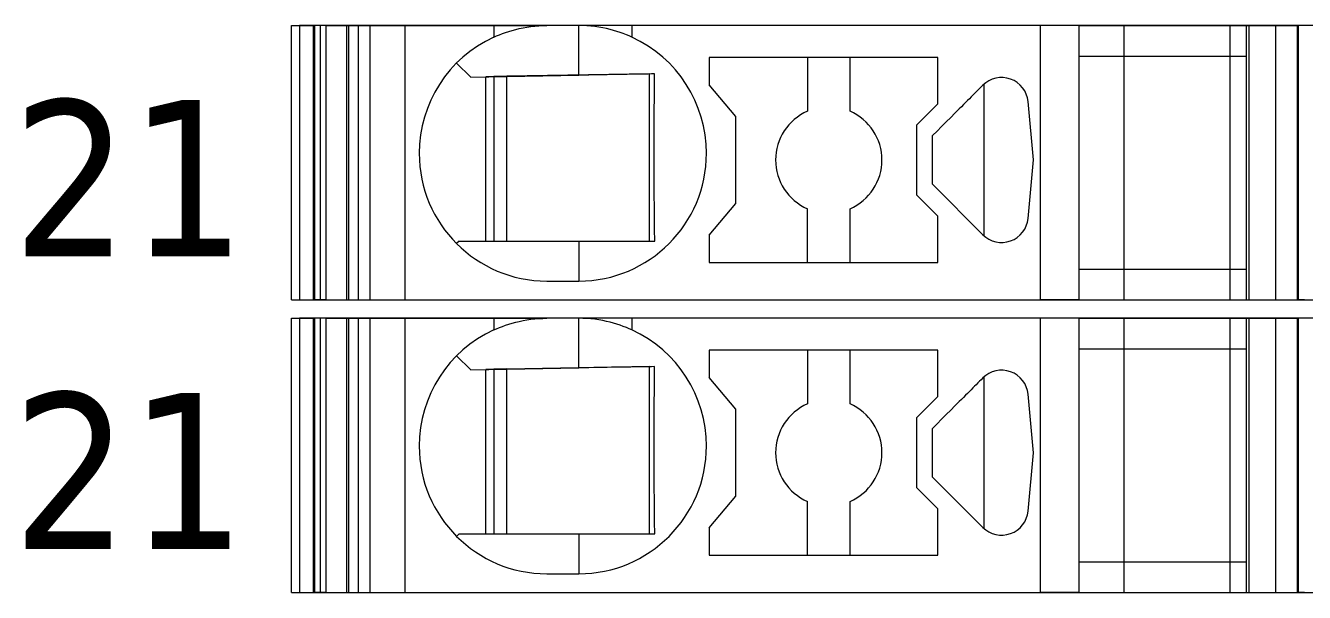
# Model space of a CAD drawing. Header units: millimetres. Extents: x 0 to 2100, y 0 to 1485.
# Drawn here: x 1216.85 to 1240.89, y 612.85 to 623.5 of the extents above; entities that cross this region are included whole.
import ezdxf
from ezdxf.enums import TextEntityAlignment as Align

# ---------------------------------------------------------------- set-up
doc = ezdxf.new("R2010")
doc.units = ezdxf.units.MM
for name, color, linetype, lineweight in [('EPLAN309', 5, 'Continuous', 5), ('EPLAN493', 5, 'Continuous', 5), ('MAIN-1', 7, 'Continuous', 5), ('MAIN-2', 7, 'Continuous', 5)]:
    doc.layers.add(name, color=color, linetype=linetype, lineweight=lineweight)
doc.styles.add('Tahoma', font='')
doc.styles.get('Tahoma').set_extended_font_data('Tahoma')

# ---------------------------------------------------------------- blocks, each defined once
blk = doc.blocks.new('EPLSYM_LibrarySPECIAL_Symbol12_Variant0_Placement8_32')
at = {"layer": 'EPLAN309', "lineweight": 13, "ltscale": 20}
blk.add_lwpolyline([(0, -5.15), (68.15, -5.15), (68.15, 0), (0, 0)], close=True, dxfattribs=at)
at = {"layer": 'EPLAN493', "color": 5, "style": 'Tahoma'}
blk.add_attdef('17_20450', text='', height=2.93475, dxfattribs=at).set_placement((0, -27.293475), align=Align.MIDDLE_RIGHT)
blk = doc.blocks.new('EPLSYM_LibrarySPECIAL_Symbol12_Variant0_Placement8_33')
at = {"layer": 'EPLAN309', "lineweight": 13, "ltscale": 20}
blk.add_lwpolyline([(0, -5.15), (68.15, -5.15), (68.15, 0), (0, 0)], close=True, dxfattribs=at)
at = {"layer": 'EPLAN493', "color": 5, "style": 'Tahoma'}
blk.add_attdef('17_20450', text='', height=2.93475, dxfattribs=at).set_placement((0, -27.293475), align=Align.MIDDLE_RIGHT)

msp = doc.modelspace()

# ---------------------------------------------------------------- linework, layer by layer
at = {"layer": 'MAIN-1'}
for p, q in [((1221.85, 623.5), (1222.284, 623.5)), ((1221.85, 618.35), (1221.85, 623.5)), ((1222.393, 623.5), (1222.284, 623.5)), ((1222.284, 618.35), (1222.284, 623.5)), ((1222.501, 623.5), (1222.393, 623.5)), ((1222.393, 618.35), (1222.393, 623.5)), ((1222.501, 623.5), (1225.65, 623.5)), ((1222.501, 618.35), (1222.501, 623.5)), ((1225.65, 623.5), (1226.65, 623.5)), ((1225.65, 623.5), (1225.65, 623.282)), ((1226.421, 623.489), (1226.497, 623.495)), ((1226.497, 623.495), (1226.573, 623.499)), ((1226.573, 623.499), (1226.65, 623.5)), ((1227.25, 623.5), (1226.65, 623.5)), ((1227.327, 623.499), (1227.25, 623.5)), ((1228.25, 623.5), (1227.25, 623.5)), ((1227.25, 622.568), (1227.25, 623.5)), ((1227.403, 623.495), (1227.327, 623.499)), ((1227.479, 623.489), (1227.403, 623.495)), ((1235.932, 623.5), (1228.25, 623.5)), ((1228.25, 623.5), (1228.25, 623.282)), ((1236.65, 623.5), (1235.932, 623.5)), ((1235.932, 618.35), (1235.932, 623.5)), ((1236.65, 623.5), (1239.8, 623.5)), ((1236.65, 623.5), (1236.65, 618.35)), ((1239.8, 623.5), (1240.35, 623.5)), ((1239.8, 623.5), (1239.8, 618.35)), ((1240.35, 623.5), (1240.784, 623.5)), ((1240.35, 623.5), (1240.35, 618.35)), ((1240.893, 623.5), (1240.784, 623.5)), ((1240.784, 618.35), (1240.784, 623.5)), ((1225.65, 623.282), (1225.702, 623.305)), ((1225.702, 623.305), (1225.756, 623.327)), ((1225.756, 623.327), (1225.813, 623.349)), ((1225.813, 623.349), (1225.872, 623.37)), ((1225.872, 623.37), (1225.933, 623.39)), ((1225.933, 623.39), (1225.997, 623.409)), ((1225.997, 623.409), (1226.063, 623.427)), ((1226.063, 623.427), (1226.131, 623.443)), ((1226.131, 623.443), (1226.201, 623.458)), ((1226.201, 623.458), (1226.272, 623.47)), ((1226.272, 623.47), (1226.346, 623.481)), ((1226.346, 623.481), (1226.421, 623.489)), ((1227.554, 623.481), (1227.479, 623.489)), ((1227.628, 623.47), (1227.554, 623.481)), ((1227.699, 623.458), (1227.628, 623.47)), ((1227.769, 623.443), (1227.699, 623.458)), ((1227.837, 623.427), (1227.769, 623.443)), ((1227.903, 623.409), (1227.837, 623.427)), ((1227.967, 623.39), (1227.903, 623.409)), ((1228.028, 623.37), (1227.967, 623.39)), ((1228.087, 623.349), (1228.028, 623.37)), ((1228.144, 623.327), (1228.087, 623.349)), ((1228.198, 623.305), (1228.144, 623.327)), ((1228.25, 623.282), (1228.198, 623.305)), ((1224.953, 622.797), (1225.217, 622.533)), ((1229.7, 622.9), (1229.7, 622.389)), ((1234, 622.9), (1229.7, 622.9)), ((1231.55, 622.9), (1231.55, 621.892)), ((1232.35, 621.892), (1232.35, 622.9)), ((1234, 622.029), (1234, 622.9)), ((1236.65, 622.925), (1239.8, 622.925)), ((1225.217, 622.533), (1227.25, 622.568)), ((1225.5, 619.45), (1225.5, 622.538)), ((1225.65, 622.54), (1225.65, 619.45)), ((1225.9, 619.45), (1225.9, 622.545)), ((1227.345, 622.57), (1227.25, 622.568)), ((1227.438, 622.571), (1227.345, 622.57)), ((1227.53, 622.573), (1227.438, 622.571)), ((1227.618, 622.575), (1227.53, 622.573)), ((1227.703, 622.576), (1227.618, 622.575)), ((1227.786, 622.577), (1227.703, 622.576)), ((1227.865, 622.579), (1227.786, 622.577)), ((1227.943, 622.58), (1227.865, 622.579)), ((1228.017, 622.581), (1227.943, 622.58)), ((1228.09, 622.582), (1228.017, 622.581)), ((1228.16, 622.584), (1228.09, 622.582)), ((1228.229, 622.585), (1228.16, 622.584)), ((1228.297, 622.586), (1228.229, 622.585)), ((1228.363, 622.587), (1228.297, 622.586)), ((1228.428, 622.588), (1228.363, 622.587)), ((1228.491, 622.589), (1228.428, 622.588)), ((1228.554, 622.59), (1228.491, 622.589)), ((1228.615, 622.591), (1228.554, 622.59)), ((1228.579, 619.45), (1228.579, 622.591)), ((1228.676, 622.592), (1228.615, 622.591)), ((1228.676, 622.522), (1228.676, 622.592)), ((1228.673, 622.303), (1228.674, 622.377)), ((1228.673, 622.227), (1228.673, 622.303)), ((1228.674, 622.377), (1228.675, 622.45)), ((1228.675, 622.45), (1228.676, 622.522)), ((1230.2, 621.793), (1229.7, 622.389)), ((1234.784, 622.316), (1234.752, 622.285)), ((1234.815, 622.347), (1234.784, 622.316)), ((1234.846, 622.379), (1234.815, 622.347)), ((1234.867, 622.398), (1234.867, 619.552)), ((1228.67, 621.988), (1228.671, 622.07)), ((1228.671, 622.07), (1228.672, 622.149)), ((1228.672, 622.149), (1228.673, 622.227)), ((1234.521, 622.053), (1234.483, 622.015)), ((1234.558, 622.09), (1234.521, 622.053)), ((1234.594, 622.126), (1234.558, 622.09)), ((1234.627, 622.159), (1234.594, 622.126)), ((1234.658, 622.191), (1234.627, 622.159)), ((1234.69, 622.222), (1234.658, 622.191)), ((1234.721, 622.253), (1234.69, 622.222)), ((1234.752, 622.285), (1234.721, 622.253)), ((1235.802, 620.975), (1235.698, 622.072)), ((1228.669, 621.817), (1228.67, 621.904)), ((1228.669, 621.726), (1228.669, 621.817)), ((1228.67, 621.904), (1228.67, 621.988)), ((1233.6, 621.629), (1234, 622.029)), ((1234.323, 621.856), (1234.242, 621.774)), ((1234.402, 621.934), (1234.323, 621.856)), ((1234.443, 621.975), (1234.402, 621.934)), ((1234.483, 622.015), (1234.443, 621.975)), ((1228.668, 621.632), (1228.669, 621.726)), ((1228.668, 621.534), (1228.668, 621.632)), ((1230.2, 620.157), (1230.2, 621.793)), ((1233.6, 621.629), (1233.6, 620.321)), ((1234.072, 621.604), (1233.986, 621.518)), ((1234.158, 621.69), (1234.072, 621.604)), ((1234.242, 621.774), (1234.158, 621.69)), ((1228.667, 621.431), (1228.668, 621.534)), ((1228.667, 621.324), (1228.667, 621.431)), ((1233.986, 621.518), (1233.9, 621.432)), ((1233.9, 621.302), (1233.9, 621.432)), ((1228.667, 621.213), (1228.667, 621.324)), ((1228.667, 621.1), (1228.667, 621.213)), ((1228.667, 620.979), (1228.667, 621.1)), ((1233.9, 621.171), (1233.9, 621.302)), ((1233.9, 621.04), (1233.9, 621.171)), ((1228.667, 620.861), (1228.667, 620.979)), ((1228.667, 620.747), (1228.667, 620.861)), ((1233.9, 620.91), (1233.9, 621.04)), ((1233.9, 620.779), (1233.9, 620.91)), ((1235.698, 619.878), (1235.802, 620.975)), ((1228.668, 620.638), (1228.667, 620.747)), ((1228.668, 620.534), (1228.668, 620.638)), ((1233.9, 620.648), (1233.9, 620.779)), ((1233.9, 620.518), (1233.9, 620.648)), ((1228.669, 620.434), (1228.668, 620.534)), ((1228.669, 620.339), (1228.669, 620.434)), ((1233.9, 620.518), (1234.846, 619.571)), ((1228.67, 620.248), (1228.669, 620.339)), ((1228.671, 620.159), (1228.67, 620.248)), ((1228.672, 620.073), (1228.671, 620.159)), ((1229.7, 619.561), (1230.2, 620.157)), ((1234, 619.921), (1233.6, 620.321)), ((1228.672, 619.99), (1228.672, 620.073)), ((1228.673, 619.908), (1228.672, 619.99)), ((1228.674, 619.829), (1228.673, 619.908)), ((1231.55, 619.05), (1231.55, 620.058)), ((1232.35, 619.05), (1232.35, 620.058)), ((1234, 619.05), (1234, 619.921)), ((1228.675, 619.75), (1228.674, 619.829)), ((1228.676, 619.674), (1228.675, 619.75)), ((1228.676, 619.598), (1228.676, 619.674)), ((1225, 619.45), (1224.953, 619.403)), ((1225, 619.45), (1227.25, 619.45)), ((1227.25, 619.45), (1227.342, 619.45)), ((1227.25, 619.45), (1227.25, 618.7)), ((1227.342, 619.45), (1227.433, 619.45)), ((1227.433, 619.45), (1227.523, 619.45)), ((1227.523, 619.45), (1227.61, 619.45)), ((1227.61, 619.45), (1227.695, 619.45)), ((1227.695, 619.45), (1227.778, 619.45)), ((1227.778, 619.45), (1227.858, 619.45)), ((1227.858, 619.45), (1227.936, 619.45)), ((1227.936, 619.45), (1228.011, 619.45)), ((1228.011, 619.45), (1228.085, 619.45)), ((1228.085, 619.45), (1228.157, 619.45)), ((1228.157, 619.45), (1228.226, 619.45)), ((1228.226, 619.45), (1228.295, 619.45)), ((1228.295, 619.45), (1228.361, 619.45)), ((1228.361, 619.45), (1228.427, 619.45)), ((1228.427, 619.45), (1228.491, 619.45)), ((1228.491, 619.45), (1228.555, 619.45)), ((1228.555, 619.45), (1228.617, 619.45)), ((1228.617, 619.45), (1228.678, 619.45)), ((1228.677, 619.524), (1228.676, 619.598)), ((1228.678, 619.45), (1228.677, 619.524)), ((1229.7, 619.561), (1229.7, 619.05)), ((1229.7, 619.05), (1234, 619.05)), ((1236.65, 618.925), (1239.8, 618.925)), ((1226.65, 618.7), (1227.25, 618.7)), ((1221.85, 618.35), (1222.284, 618.35)), ((1222.393, 618.35), (1222.284, 618.35)), ((1222.501, 618.35), (1222.393, 618.35)), ((1222.501, 618.35), (1235.932, 618.35)), ((1236.65, 618.35), (1235.932, 618.35)), ((1236.65, 618.35), (1239.8, 618.35)), ((1239.8, 618.35), (1240.35, 618.35)), ((1240.35, 618.35), (1240.784, 618.35)), ((1240.893, 618.35), (1240.784, 618.35)), ((1221.85, 618), (1222.284, 618)), ((1221.85, 612.85), (1221.85, 618)), ((1222.393, 618), (1222.284, 618)), ((1222.284, 612.85), (1222.284, 618)), ((1222.501, 618), (1222.393, 618)), ((1222.393, 612.85), (1222.393, 618)), ((1222.501, 618), (1225.65, 618)), ((1222.501, 612.85), (1222.501, 618)), ((1225.65, 618), (1226.65, 618)), ((1225.65, 618), (1225.65, 617.782)), ((1226.201, 617.958), (1226.272, 617.97)), ((1226.272, 617.97), (1226.346, 617.981)), ((1226.346, 617.981), (1226.421, 617.989)), ((1226.421, 617.989), (1226.497, 617.995)), ((1226.497, 617.995), (1226.573, 617.999)), ((1226.573, 617.999), (1226.65, 618)), ((1227.25, 618), (1226.65, 618)), ((1227.327, 617.999), (1227.25, 618)), ((1228.25, 618), (1227.25, 618)), ((1227.25, 617.068), (1227.25, 618)), ((1227.403, 617.995), (1227.327, 617.999)), ((1227.479, 617.989), (1227.403, 617.995)), ((1227.554, 617.981), (1227.479, 617.989)), ((1227.628, 617.97), (1227.554, 617.981)), ((1227.699, 617.958), (1227.628, 617.97)), ((1235.932, 618), (1228.25, 618)), ((1228.25, 618), (1228.25, 617.782)), ((1236.65, 618), (1235.932, 618)), ((1235.932, 612.85), (1235.932, 618)), ((1236.65, 618), (1239.8, 618)), ((1236.65, 618), (1236.65, 612.85)), ((1239.8, 618), (1240.35, 618)), ((1239.8, 618), (1239.8, 612.85)), ((1240.35, 618), (1240.784, 618)), ((1240.35, 618), (1240.35, 612.85)), ((1240.893, 618), (1240.784, 618)), ((1240.784, 612.85), (1240.784, 618)), ((1225.65, 617.782), (1225.702, 617.805)), ((1225.702, 617.805), (1225.756, 617.827)), ((1225.756, 617.827), (1225.813, 617.849)), ((1225.813, 617.849), (1225.872, 617.87)), ((1225.872, 617.87), (1225.933, 617.89)), ((1225.933, 617.89), (1225.997, 617.909)), ((1225.997, 617.909), (1226.063, 617.927)), ((1226.063, 617.927), (1226.131, 617.943)), ((1226.131, 617.943), (1226.201, 617.958)), ((1227.769, 617.943), (1227.699, 617.958)), ((1227.837, 617.927), (1227.769, 617.943)), ((1227.903, 617.909), (1227.837, 617.927)), ((1227.967, 617.89), (1227.903, 617.909)), ((1228.028, 617.87), (1227.967, 617.89)), ((1228.087, 617.849), (1228.028, 617.87)), ((1228.144, 617.827), (1228.087, 617.849)), ((1228.198, 617.805), (1228.144, 617.827)), ((1228.25, 617.782), (1228.198, 617.805)), ((1224.953, 617.297), (1225.217, 617.033)), ((1229.7, 617.4), (1229.7, 616.889)), ((1234, 617.4), (1229.7, 617.4)), ((1231.55, 617.4), (1231.55, 616.392)), ((1232.35, 616.392), (1232.35, 617.4)), ((1234, 616.529), (1234, 617.4)), ((1236.65, 617.425), (1239.8, 617.425)), ((1225.217, 617.033), (1227.25, 617.068)), ((1225.5, 613.95), (1225.5, 617.038)), ((1225.65, 617.04), (1225.65, 613.95)), ((1225.9, 613.95), (1225.9, 617.045)), ((1227.345, 617.07), (1227.25, 617.068)), ((1227.438, 617.071), (1227.345, 617.07)), ((1227.53, 617.073), (1227.438, 617.071)), ((1227.618, 617.075), (1227.53, 617.073)), ((1227.703, 617.076), (1227.618, 617.075)), ((1227.786, 617.077), (1227.703, 617.076)), ((1227.865, 617.079), (1227.786, 617.077)), ((1227.943, 617.08), (1227.865, 617.079)), ((1228.017, 617.081), (1227.943, 617.08)), ((1228.09, 617.082), (1228.017, 617.081)), ((1228.16, 617.084), (1228.09, 617.082)), ((1228.229, 617.085), (1228.16, 617.084)), ((1228.297, 617.086), (1228.229, 617.085)), ((1228.363, 617.087), (1228.297, 617.086)), ((1228.428, 617.088), (1228.363, 617.087)), ((1228.491, 617.089), (1228.428, 617.088)), ((1228.554, 617.09), (1228.491, 617.089)), ((1228.615, 617.091), (1228.554, 617.09)), ((1228.579, 613.95), (1228.579, 617.091)), ((1228.676, 617.092), (1228.615, 617.091)), ((1228.675, 616.95), (1228.676, 617.022)), ((1228.676, 617.022), (1228.676, 617.092)), ((1228.673, 616.803), (1228.674, 616.877)), ((1228.673, 616.727), (1228.673, 616.803)), ((1228.674, 616.877), (1228.675, 616.95)), ((1230.2, 616.293), (1229.7, 616.889)), ((1234.752, 616.785), (1234.721, 616.753)), ((1234.784, 616.816), (1234.752, 616.785)), ((1234.815, 616.847), (1234.784, 616.816)), ((1234.846, 616.879), (1234.815, 616.847)), ((1234.867, 616.898), (1234.867, 614.052)), ((1228.67, 616.488), (1228.671, 616.57)), ((1228.671, 616.57), (1228.672, 616.649)), ((1228.672, 616.649), (1228.673, 616.727)), ((1233.6, 616.129), (1234, 616.529)), ((1234.521, 616.553), (1234.483, 616.515)), ((1234.558, 616.59), (1234.521, 616.553)), ((1234.594, 616.626), (1234.558, 616.59)), ((1234.627, 616.659), (1234.594, 616.626)), ((1234.658, 616.691), (1234.627, 616.659)), ((1234.69, 616.722), (1234.658, 616.691)), ((1234.721, 616.753), (1234.69, 616.722)), ((1235.802, 615.475), (1235.698, 616.572)), ((1228.669, 616.317), (1228.67, 616.404)), ((1228.669, 616.226), (1228.669, 616.317)), ((1228.67, 616.404), (1228.67, 616.488)), ((1230.2, 614.657), (1230.2, 616.293)), ((1234.323, 616.356), (1234.242, 616.274)), ((1234.402, 616.434), (1234.323, 616.356)), ((1234.443, 616.475), (1234.402, 616.434)), ((1234.483, 616.515), (1234.443, 616.475)), ((1228.668, 616.132), (1228.669, 616.226)), ((1228.668, 616.034), (1228.668, 616.132)), ((1233.6, 616.129), (1233.6, 614.821)), ((1234.072, 616.104), (1233.986, 616.018)), ((1234.158, 616.19), (1234.072, 616.104)), ((1234.242, 616.274), (1234.158, 616.19)), ((1228.667, 615.931), (1228.668, 616.034)), ((1228.667, 615.824), (1228.667, 615.931)), ((1228.667, 615.713), (1228.667, 615.824)), ((1233.986, 616.018), (1233.9, 615.932)), ((1233.9, 615.802), (1233.9, 615.932)), ((1233.9, 615.671), (1233.9, 615.802)), ((1228.667, 615.6), (1228.667, 615.713)), ((1228.667, 615.479), (1228.667, 615.6)), ((1233.9, 615.54), (1233.9, 615.671)), ((1228.667, 615.361), (1228.667, 615.479)), ((1228.667, 615.247), (1228.667, 615.361)), ((1233.9, 615.41), (1233.9, 615.54)), ((1233.9, 615.279), (1233.9, 615.41)), ((1235.698, 614.378), (1235.802, 615.475)), ((1228.668, 615.138), (1228.667, 615.247)), ((1228.668, 615.034), (1228.668, 615.138)), ((1233.9, 615.148), (1233.9, 615.279)), ((1233.9, 615.018), (1233.9, 615.148)), ((1228.669, 614.934), (1228.668, 615.034)), ((1228.669, 614.839), (1228.669, 614.934)), ((1228.67, 614.748), (1228.669, 614.839)), ((1233.9, 615.018), (1234.846, 614.071)), ((1228.671, 614.659), (1228.67, 614.748)), ((1228.672, 614.573), (1228.671, 614.659)), ((1229.7, 614.061), (1230.2, 614.657)), ((1234, 614.421), (1233.6, 614.821)), ((1228.672, 614.49), (1228.672, 614.573)), ((1228.673, 614.408), (1228.672, 614.49)), ((1228.674, 614.329), (1228.673, 614.408)), ((1231.55, 613.55), (1231.55, 614.558)), ((1232.35, 613.55), (1232.35, 614.558)), ((1234, 613.55), (1234, 614.421)), ((1228.675, 614.25), (1228.674, 614.329)), ((1228.676, 614.174), (1228.675, 614.25)), ((1228.676, 614.098), (1228.676, 614.174)), ((1225, 613.95), (1224.953, 613.903)), ((1225, 613.95), (1227.25, 613.95)), ((1227.25, 613.95), (1227.342, 613.95)), ((1227.25, 613.95), (1227.25, 613.2)), ((1227.342, 613.95), (1227.433, 613.95)), ((1227.433, 613.95), (1227.523, 613.95)), ((1227.523, 613.95), (1227.61, 613.95)), ((1227.61, 613.95), (1227.695, 613.95)), ((1227.695, 613.95), (1227.778, 613.95)), ((1227.778, 613.95), (1227.858, 613.95)), ((1227.858, 613.95), (1227.936, 613.95)), ((1227.936, 613.95), (1228.011, 613.95)), ((1228.011, 613.95), (1228.085, 613.95)), ((1228.085, 613.95), (1228.157, 613.95)), ((1228.157, 613.95), (1228.226, 613.95)), ((1228.226, 613.95), (1228.295, 613.95)), ((1228.295, 613.95), (1228.361, 613.95)), ((1228.361, 613.95), (1228.427, 613.95)), ((1228.427, 613.95), (1228.491, 613.95)), ((1228.491, 613.95), (1228.555, 613.95)), ((1228.555, 613.95), (1228.617, 613.95)), ((1228.617, 613.95), (1228.678, 613.95)), ((1228.677, 614.024), (1228.676, 614.098)), ((1228.678, 613.95), (1228.677, 614.024)), ((1229.7, 614.061), (1229.7, 613.55)), ((1229.7, 613.55), (1234, 613.55)), ((1236.65, 613.425), (1239.8, 613.425)), ((1226.65, 613.2), (1227.25, 613.2)), ((1221.85, 612.85), (1222.284, 612.85)), ((1222.393, 612.85), (1222.284, 612.85)), ((1222.501, 612.85), (1222.393, 612.85)), ((1222.501, 612.85), (1235.932, 612.85)), ((1236.65, 612.85), (1235.932, 612.85)), ((1236.65, 612.85), (1239.8, 612.85)), ((1239.8, 612.85), (1240.35, 612.85)), ((1240.35, 612.85), (1240.784, 612.85)), ((1240.893, 612.85), (1240.784, 612.85))]:
    msp.add_line(p, q, dxfattribs=at)
for centre, radius, start, end in [((1226.65, 621.1), 2.4, 114.6244, 180), ((1227.25, 621.1), 2.4, 0, 65.3756), ((1235.2, 622.025), 0.5, 5.4404, 135), ((1231.95, 620.975), 1, 113.5782, 180), ((1231.95, 620.975), 1, 0, 66.4218), ((1226.65, 621.1), 2.4, 180, 270), ((1227.25, 621.1), 2.4, 270, 0), ((1231.95, 620.975), 1, 180, 246.4218), ((1231.95, 620.975), 1, 293.5782, 0), ((1235.2, 619.925), 0.5, 225, 354.5596), ((1226.65, 615.6), 2.4, 114.6244, 180), ((1227.25, 615.6), 2.4, 0, 65.3756), ((1235.2, 616.525), 0.5, 5.4404, 135), ((1231.95, 615.475), 1, 113.5782, 180), ((1231.95, 615.475), 1, 0, 66.4218), ((1226.65, 615.6), 2.4, 180, 270), ((1227.25, 615.6), 2.4, 270, 0), ((1231.95, 615.475), 1, 180, 246.4218), ((1231.95, 615.475), 1, 293.5782, 0), ((1235.2, 614.425), 0.5, 225, 354.5596)]:
    msp.add_arc(centre, radius, start, end, dxfattribs=at)
at = {"layer": 'MAIN-2'}
for p, q in [((1222.256, 623.5), (1222.256, 618.35)), ((1222.889, 618.35), (1222.889, 623.5)), ((1222.917, 623.5), (1222.917, 618.35)), ((1223.102, 623.5), (1223.102, 618.35)), ((1223.32, 623.5), (1223.32, 618.35)), ((1223.981, 623.5), (1223.981, 618.35)), ((1237.506, 618.35), (1237.506, 623.5)), ((1239.491, 623.5), (1239.491, 618.35)), ((1239.85, 623.5), (1239.85, 618.35)), ((1240.756, 623.5), (1240.756, 618.35)), ((1225.217, 622.533), (1225.5, 622.538)), ((1225.65, 622.542), (1225.5, 622.539)), ((1225.5, 622.539), (1225.5, 622.538)), ((1225.5, 622.538), (1225.5, 622.538)), ((1225.9, 622.548), (1225.65, 622.543)), ((1225.65, 622.542), (1225.65, 622.543)), ((1225.65, 622.542), (1225.65, 622.54)), ((1225.9, 622.553), (1228.579, 622.6)), ((1225.9, 622.548), (1225.9, 622.553)), ((1225.9, 622.545), (1225.9, 622.548)), ((1228.579, 622.6), (1228.676, 622.592)), ((1228.579, 622.591), (1228.579, 622.6)), ((1225.65, 619.45), (1225.65, 619.45)), ((1225.9, 619.45), (1225.9, 619.45)), ((1222.256, 618), (1222.256, 612.85)), ((1222.889, 612.85), (1222.889, 618)), ((1222.917, 618), (1222.917, 612.85)), ((1223.102, 618), (1223.102, 612.85)), ((1223.32, 618), (1223.32, 612.85)), ((1223.981, 618), (1223.981, 612.85)), ((1237.506, 612.85), (1237.506, 618)), ((1239.491, 618), (1239.491, 612.85)), ((1239.85, 618), (1239.85, 612.85)), ((1240.756, 618), (1240.756, 612.85)), ((1225.217, 617.033), (1225.5, 617.038)), ((1225.65, 617.042), (1225.5, 617.039)), ((1225.5, 617.039), (1225.5, 617.038)), ((1225.5, 617.038), (1225.5, 617.038)), ((1225.9, 617.048), (1225.65, 617.043)), ((1225.65, 617.042), (1225.65, 617.043)), ((1225.65, 617.042), (1225.65, 617.04)), ((1225.9, 617.053), (1228.579, 617.1)), ((1225.9, 617.048), (1225.9, 617.053)), ((1225.9, 617.045), (1225.9, 617.048)), ((1228.579, 617.1), (1228.676, 617.092)), ((1228.579, 617.091), (1228.579, 617.1)), ((1225.65, 613.95), (1225.65, 613.95)), ((1225.9, 613.95), (1225.9, 613.95))]:
    msp.add_line(p, q, dxfattribs=at)

# ---------------------------------------------------------------- block references
ref = msp.add_blockref('EPLSYM_LibrarySPECIAL_Symbol12_Variant0_Placement8_32', (1222, 623.5))
ref.add_attrib('17_20450', '21', dxfattribs={"layer": 'EPLAN493', "color": 5, "height": 2.9348, "style": 'Tahoma'}).set_placement((1221, 620.632), align=Align.MIDDLE_RIGHT)
ref = msp.add_blockref('EPLSYM_LibrarySPECIAL_Symbol12_Variant0_Placement8_33', (1222, 618))
ref.add_attrib('17_20450', '21', dxfattribs={"layer": 'EPLAN493', "color": 5, "height": 2.9348, "style": 'Tahoma'}).set_placement((1221, 615.132), align=Align.MIDDLE_RIGHT)

doc.saveas('drawing.dxf')
